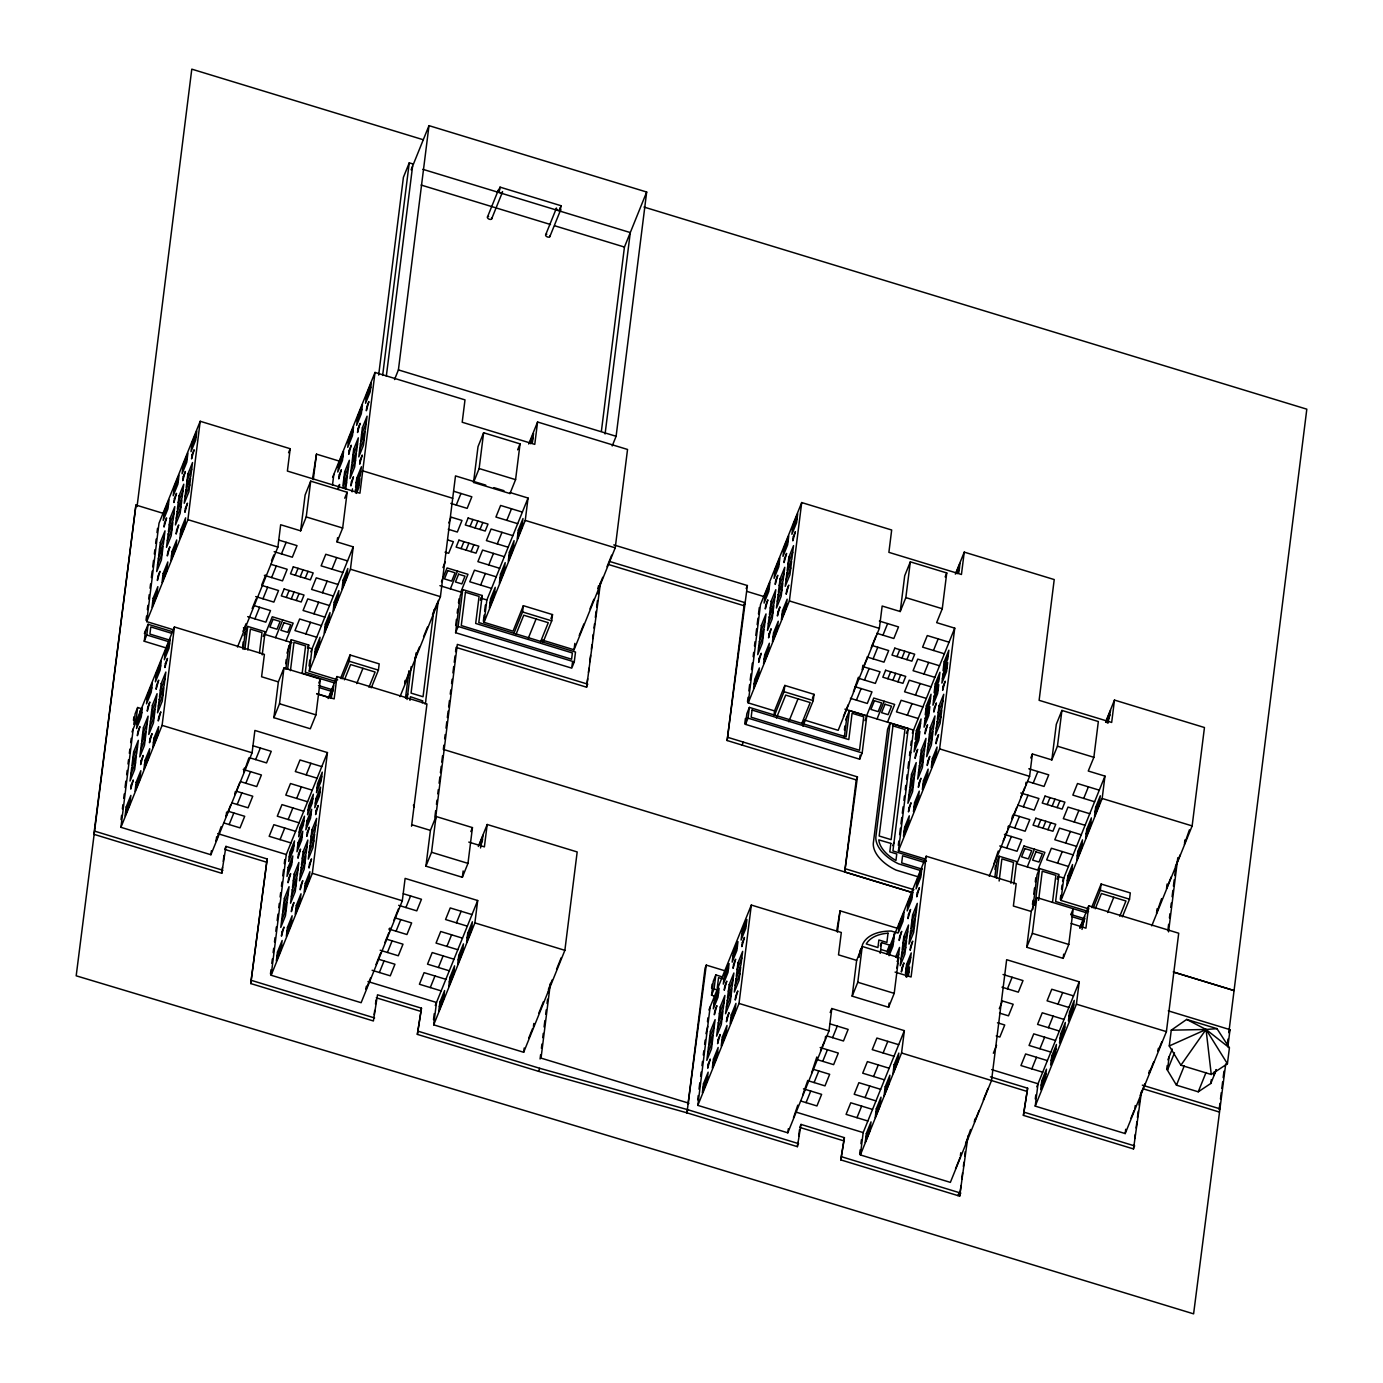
<?xml version="1.0" encoding="UTF-8"?>
<svg xmlns="http://www.w3.org/2000/svg" width="1383" height="1383" viewBox="0 0 1383 1383"><rect width="100%" height="100%" fill="white"/><g stroke="black" fill="none" stroke-linecap="round" stroke-linejoin="round"><path stroke-width="1.5" d="M500.041 187.206L498.606 191.407L499.989 187.12L561.239 205.79L559.908 210.181L560.288 207.917M968.031 1135.962L959.664 1196.139L840.778 1159.888L844.408 1137.656L801.016 1124.414L797.386 1146.663L686.608 1112.727L538.54 1071.324L417.355 1034.38L421.469 1008.19L377.507 994.792L373.393 1020.965L250.738 983.555L267.161 858.964L225.948 846.396L221.747 873.295L93.888 834.312L135.932 505.037L164.715 513.819M137.055 506.541L191.788 69.15L423.06 139.683M121.047 819.618L121.583 815.348M122.378 808.934L122.914 804.647M123.709 798.233L124.245 793.963M125.058 787.549L125.853 781.118M126.666 774.705L127.201 770.435M127.997 764.021L128.533 759.734M129.345 753.32L129.881 749.05M130.676 742.619L131.212 738.349M133.46 720.353L133.909 716.774M146.028 620.345L146.563 616.057M147.359 609.644L147.895 605.374M148.707 598.943L149.226 594.673M150.038 588.259L150.574 583.972M151.369 577.558L152.182 571.144M152.718 566.874L153.513 560.443M154.326 554.03L154.861 549.76M155.657 543.346L156.193 539.059M156.988 532.645L157.524 528.375M478.311 846.482L487.196 824.493L577.178 851.945L564.869 950.328L523.673 1052.273L433.692 1024.838L474.888 922.893L477.688 900.523L405.115 878.395L402.315 900.765L361.136 1002.71L271.154 975.257L312.333 873.313L327.443 752.577L254.887 730.449L252.086 752.801L210.907 854.746L120.926 827.311L133.235 728.927M166.963 648.178L144.247 641.245L145.595 630.51M173.29 629.714L146.702 621.607L159.01 523.223L200.207 421.279L290.188 448.714L287.387 471.067L359.943 493.195L375.018 372.442L464.999 399.877L462.199 422.247L534.772 444.375L537.572 422.005L627.536 449.458L615.228 547.841L574.049 649.785L542.222 640.07M137.66 707.508L136.312 718.226L133.788 724.485L135.136 713.749L137.66 707.508L141.757 708.753M144.247 641.245L146.771 634.987L148.119 624.269L172.668 631.754M139.666 715.547L140.34 710.171M120.926 827.311L162.105 725.366L174.414 626.983L264.395 654.418L261.594 676.771L278.363 681.888L273.886 717.673L310.311 728.772L315.929 714.873L320.407 679.088L283.982 667.989L278.363 681.888M146.702 621.607L187.898 519.662L200.207 421.279M210.907 854.746L211.409 850.683M216.63 836.801L216.059 841.262L221.124 826.706M242.665 646.138L243.183 641.954M243.097 649.388L245.189 632.653M244.826 649.405L247.713 626.413L265.121 631.72L262.217 654.885M226.605 812.098L226.051 816.558L230.719 804.975M247.764 649.993L250.392 629.075L261.992 632.619L259.468 652.828M221.747 873.295L222.49 867.331M223.233 861.35L223.994 855.385M235.3 791.595L234.92 794.585L239.605 783.003M244.03 771.005L244.411 768.014M248.905 757.919L243.857 772.492M237.496 647.037L277.879 547.098L280.663 524.745L300.63 530.83L306.231 516.931L310.708 481.146L347.15 492.262L342.673 528.029L337.054 541.929L353.235 546.873L350.435 569.226L309.256 671.17L337.694 679.848M300.63 530.83L305.107 495.045L310.708 481.146M273.886 717.673L279.504 703.757L283.982 667.989M285.711 663.719L286.229 659.501M287.024 653.174L291.294 639.689L308.72 645.014L305.315 672.19L335.741 681.473M285.866 669.13L288.77 645.947M287.612 669.199L291.294 639.689M312.61 478.38L316.482 454.143L339.146 461.058M313.284 479.607L316.482 454.143M250.738 983.555L267.161 858.964M290.43 670.651L293.974 642.369L305.591 645.913L302.186 673.106L334.634 682.995M270.463 973.995L270.999 969.725M271.811 963.294L272.347 959.024M273.142 952.61L273.678 948.323M274.491 941.909L275.027 937.639M275.822 931.226L276.358 926.938M277.153 920.525L277.966 914.111M278.761 907.697L279.297 903.41M280.109 896.997L280.645 892.726M281.441 886.296L281.976 882.026M282.754 875.819L283.515 869.717M284.276 863.632L284.794 859.552M309.049 666.053L309.809 659.95M271.154 975.257L286.264 854.521L327.443 752.577M309.256 671.17L312.039 648.817L308.046 647.59M332.49 485.087L333.839 474.386M339.129 487.836L339.561 484.482L337.988 488.337M337.054 541.929L337.573 537.728M345.715 489.409L347.392 475.994L342.725 487.577M352.112 491.829L352.475 488.856M411.546 826.204L426.949 703.982L336.968 676.546L334.167 698.899L316.724 693.592M378.665 375.035L403.404 177.318L409.247 162.848L413.379 164.093M382.642 375.433L409.247 162.848M342.102 678.88L349.242 661.247L350.02 654.972L379.201 663.875L378.406 670.133L371.284 687.783M386.324 376.176L412.601 166.185M394.518 379.564L398.408 369.901L428.989 125.646L646.674 192.03L616.109 436.285L612.202 445.948M366.357 986.269L365.994 989.26L370.661 977.677M405.081 680.471L404.7 683.461L409.385 671.879M405.478 698.208L408.919 670.772M407.069 699.487L411.183 666.641M409.973 700.351L410.423 696.738L422.783 700.922A28.766 16.579 22 0 1 422.195 702.841M416.11 652.862L411.062 693.108L423.042 696.755L433.899 609.903M374.171 1014.638L374.707 1010.437M375.502 1004.11L376.02 999.909M389.539 930.984L389.902 928.01M438.29 600.412L425.878 699.591A31.826 18.342 22 0 1 425.03 703.999M400.033 696.617L440.416 596.661L455.491 475.908L485.796 485.156M473.539 482.442L478.017 446.657L483.618 432.758L520.06 443.874L515.582 479.642L509.964 493.541L473.539 482.442L479.14 468.543L483.618 432.758M455.664 625.479L456.442 619.342M457.203 613.188L457.721 609.09M458.482 602.936L459 598.839M425.929 866.173L430.407 830.388L436.025 816.489L472.45 827.604L467.973 863.372L462.354 877.289L425.929 866.173L431.548 852.274L436.025 816.489M455.595 632.722L460.228 595.831L462.752 589.573L482.2 595.503L478.812 622.557L575.501 652.05L574.273 661.887L571.749 668.145L455.595 632.722L458.136 626.464L462.752 589.573M434.867 817.076L435.662 810.732M436.458 804.387L436.976 800.169M437.771 793.825L438.307 789.589M439.103 783.245L439.898 776.9M440.416 772.682L441.212 766.338M441.747 762.102L442.543 755.758M443.874 745.16L443.338 749.413L912.728 892.709M444.669 738.799L445.188 734.546M446 728.167L446.795 721.788M447.331 717.535L448.127 711.156M448.645 706.903L449.458 700.541M450.253 694.162L450.789 689.91M451.584 683.53L452.103 679.278M452.915 672.899L453.71 666.52M454.246 662.284L455.042 655.905M455.56 651.652L456.096 647.4L586.599 687.195L600.499 582.813M435.386 819.687L457.324 644.392L587.827 684.187M417.355 1034.38L421.469 1008.19M433.501 1019.703L434.262 1013.618M483.359 621.278L484.119 615.193M484.62 611.13L485.398 605.028M433.692 1024.838L436.492 1002.468L367.964 981.567M543.018 642.421L551.731 620.846L552.509 614.588L523.344 605.685L513.041 631.184L484.067 622.333L486.868 599.98L528.047 498.036L510.085 492.555L509.964 493.541M462.354 877.289L463.149 870.962M532.455 442.422L533.561 433.467L529.672 443.13M487.196 824.493L484.396 846.863L468.785 842.091M484.067 622.333L525.246 520.406L528.047 498.036M513.854 633.518L522.567 611.96L523.344 605.685M523.673 1052.273L524.209 1047.986M571.992 666.174L572.493 662.232M574.049 649.785L574.844 643.372M601.38 431.323L624.442 247.056L646.674 192.03M605.08 433.985L630.285 232.569L422.87 169.314M533.44 1026.463L533.821 1023.472M598.459 585.856L598.078 588.847L602.763 577.264M540.079 1058.998L540.615 1054.728M541.41 1048.314L541.946 1044.044M542.741 1037.648L543.277 1033.378M544.089 1026.964L544.885 1020.568M545.68 1014.154L546.216 1009.884M547.028 1003.488L547.564 999.217M548.36 992.804L548.895 988.534M586.599 687.195L587.654 678.742M588.449 672.415L588.985 668.196M589.78 661.852L590.576 655.507M591.354 649.18L591.889 644.962M592.685 638.618L593.203 634.399M593.999 628.055L594.534 623.837M595.33 617.492L596.125 611.165M596.643 606.947L597.439 600.602M598.234 594.275L598.753 590.04M550.382 983.399L541.03 1058.116L688.993 1103.236M912.503 892.588L844.702 871.964L856.233 779.908L727.13 740.527L744.4 602.711M727.13 740.527L747.39 585.545L613.793 544.902M688.043 1104.135L705.071 968.135L706.281 965.109L724.64 970.71M706.281 965.109L686.936 1112.987M697.689 1099.848L698.225 1095.578M699.02 1089.182L699.815 1082.785M700.628 1076.372L701.146 1072.119M701.959 1065.705L702.495 1061.435M703.29 1055.039L703.826 1050.769M704.621 1044.372L705.157 1040.102M705.97 1033.706L707.716 1026.411M707.474 1021.657L707.958 1017.767M711.571 988.205L712.072 984.195M744.745 723.828L745.42 718.451M747.511 701.63L748.047 697.343M748.86 690.93L749.655 684.516M750.191 680.229L751.004 673.815M751.539 669.545L752.335 663.131M753.147 656.7L753.666 652.43M754.478 646.017L755.014 641.729M755.809 635.316L756.622 628.902M757.158 624.632L757.953 618.201M758.489 613.931L759.302 607.517M1079.846 927.786L1088.732 905.796L1178.714 933.231L1166.405 1031.632L1125.209 1133.576L1035.227 1106.123L1076.423 1004.179L1079.224 981.826L1006.651 959.698L991.542 1080.451L950.363 1182.379L860.382 1154.943L901.56 1052.999L904.361 1030.646L831.805 1008.518L829.005 1030.871L787.809 1132.815L697.827 1105.38L710.136 1006.997M715.599 996.469L711.536 995.224L713.3 981.187L715.824 974.929L721.926 976.778M743.276 742.273L742.083 745.091M745.506 724.381L746.855 713.663L749.379 707.404L846.119 736.897L849.404 710.603L866.813 715.91L862.179 752.94L859.656 759.198L745.506 724.381L748.03 718.14L749.379 707.404M774.013 715.097L774.532 710.914L748.203 702.892L760.512 604.509L801.708 502.565L891.672 530L888.889 552.353L961.444 574.481L964.245 552.128L1054.226 579.563L1039.117 700.317L1111.673 722.445L1114.473 700.075L1204.455 727.527L1192.146 825.91L1151.762 925.849M711.536 995.224L714.06 988.966L715.824 974.929M717.258 988.05L718.555 977.66L722.635 978.905M697.827 1105.38L739.023 1003.436L751.332 905.052L841.313 932.488L838.513 954.858L856.647 960.39L852.17 996.158L888.612 1007.273L894.213 993.374L898.691 957.589L862.266 946.473L856.647 960.39M748.203 702.892L789.382 600.948L801.708 502.565M774.549 715.218L784.057 691.69L784.835 685.432L813.999 694.335L813.221 700.593L802.918 726.075L803.454 721.909M787.809 1132.815L788.327 1128.753M844.391 729.982L844.909 725.937M797.784 1105.173L793.496 1117.792M844.339 737.087L846.88 716.861M797.386 1146.663L797.922 1142.393M798.717 1135.979L799.53 1129.565M807.758 1080.469L802.71 1095.025M858.463 677.221L853.415 691.794M862.854 665.327L862.301 669.804L866.968 658.222M816.834 1056.992L811.579 1073.035M836.715 930.88L840.069 910.827L897.878 928.46M837.406 932.125L840.069 910.827M844.702 871.964L857.443 776.883L728.34 737.519M859.656 759.198L860.174 755.083M825.184 1039.376L825.565 1036.386M803.713 719.817L838.184 730.328L879.363 628.383L882.164 606.031L900.229 611.528L905.848 597.612L910.325 561.844L946.75 572.96L942.272 608.727L936.654 622.644L954.737 628.159L939.627 748.894L898.431 850.839L925.02 858.947M900.229 611.528L904.707 575.743L910.325 561.844M859.137 957.295L859.932 950.951A49.753 28.68 22 0 1 862.301 946.975M852.17 996.158L857.788 982.258L862.456 944.71A49.753 28.68 22 0 1 891.309 931.053L897.411 932.92M926.472 861.194L892.934 850.96L908.251 728.547L890.099 723.015L875.854 836.957A35.111 20.244 22 0 0 898.552 863.822L921.251 870.737M840.778 1159.888L844.408 1137.656M880.21 953.319L881.559 942.653L889.563 945.108L887.022 951.366L881.023 949.533M859.673 1153.889L860.174 1149.826M860.935 1143.724L861.453 1139.661M898.293 845.307L898.829 841.02M899.624 834.606L900.419 828.192M900.955 823.905L901.768 817.491M902.304 813.221L903.099 806.808M903.912 800.377L904.447 796.107M905.243 789.693L905.779 785.406M906.591 778.992L907.127 774.722M907.922 768.308L908.717 761.877M910.031 751.401L909.53 755.464L910.74 752.456M910.792 745.299L911.311 741.236M860.382 1154.943L863.182 1132.591L904.361 1030.646M888.042 933.145L886.883 942.428L878.879 939.991L877.928 947.562L866.259 943.932A46.694 26.917 22 0 1 885.95 933.387L888.024 933.214M898.431 850.839L913.541 730.103L844.927 709.168M893.28 940.025L894.058 933.802M888.612 1007.273L889.131 1003.055M896.962 968.186L897.602 963.156M898.276 957.503L899.538 947.441L895.631 957.105M908.424 975.931L909.547 966.994L905.64 976.64M958.868 572.389L959.992 563.434L956.085 573.098M1070.857 914.647L1073.26 908.683L1068.782 944.451L1063.164 958.367L1026.739 947.251L1031.217 911.466L1013.376 906.038L1016.177 883.668L926.195 856.233L911.086 976.986L895.078 972.093M994.965 869.509L995.483 865.499M994.93 876.563L996.694 862.473L999.217 856.233L1016.643 861.54L1013.808 884.083M998.249 851.029L993.979 863.666M960.407 1155.687L960.787 1152.713M996.452 878.361L999.217 856.233M959.664 1196.139L960.978 1185.559M961.773 1179.198L962.568 1172.853M963.363 1166.509L963.899 1162.273M964.694 1155.911L965.213 1151.676M966.008 1145.331L966.544 1141.096M999.131 881.023L1001.897 858.895L1013.514 862.439L1010.904 883.253M1007.861 829.316L1008.242 826.325M970.589 1129.496L965.524 1144.052M1012.442 815.935L1012.062 818.909L1016.747 807.326M974.79 1119.089L974.41 1122.08L979.095 1110.497M1025.667 785.233L1026.048 782.259M989.225 876.286L1029.592 776.347L1032.392 753.977L1051.841 759.907L1057.442 746.198L1061.919 710.43L1098.344 721.528L1093.867 757.314L1088.265 771.023L1104.965 776.105L1102.165 798.475L1060.968 900.419L1088.836 908.908M1032.479 904.43L1032.98 900.333M1033.758 894.179L1034.519 888.042M1035.297 881.887L1035.798 877.79M1032.669 909.616L1037.025 874.782L1039.549 868.524L1058.998 874.454L1055.609 901.509L1088.525 911.535M1051.841 759.907L1056.301 724.329L1061.919 710.43M1034.933 905.416L1039.549 868.524M1026.739 947.251L1032.358 933.352L1036.835 897.567L1086.381 912.745M1038.581 900.35L1042.229 871.204L1055.869 875.353L1052.48 902.408M1141.528 1091.446L1133.507 1148.945L1023.403 1115.372L1027.638 1088.214L990.435 1076.856M1023.403 1115.372L1027.638 1088.214M1035.297 1098.984L1035.798 1094.904M1060.277 899.365L1060.778 895.285M1061.539 889.2L1062.058 885.12M1035.227 1106.123L1038.028 1083.771L991.663 1069.629M1060.968 900.419L1063.769 878.049L1057.77 876.217M1063.164 958.367L1063.683 954.149M1088.732 905.796L1085.932 928.166L1071.116 923.481M1093.21 907.94L1100.332 890.289L1101.11 884.031L1130.291 892.917L1129.513 899.192L1122.374 916.825M1125.209 1133.576L1125.693 1129.271M1157.122 908.717L1156.568 913.195L1161.616 898.622M1134.89 1108.509L1135.253 1105.536M1133.507 1148.945L1134.025 1144.744M1134.803 1138.468L1135.339 1134.267M1136.117 1127.992L1136.912 1121.699M1137.431 1117.516L1138.226 1111.223M1139.004 1104.931L1139.523 1100.747M1167.114 884.014L1166.543 888.491L1171.228 876.908M1149.446 1070.425L1149.066 1073.415L1153.75 1061.833M1167.84 930.655L1168.635 924.293M1169.43 917.932L1169.966 913.696M1170.761 907.334L1171.297 903.099M1172.092 896.737L1172.888 890.375M1173.424 886.14L1174.219 879.778M1174.737 875.525L1175.533 869.164M1168.531 931.883L1177.815 857.685M1158.366 1048.331L1157.986 1051.322L1161.893 1041.658M1184.54 842.921L1184.92 839.948M1189.415 829.852L1184.349 844.408M1169.275 1045.963L1171.263 1030.179L1186.666 1019.427L1216.971 1028.658L1229.418 1047.847L1227.412 1063.752L1211.266 1074.487L1180.892 1065.221L1169.275 1045.963L1206.045 1029.471L1216.971 1028.658M1166.716 1069.387L1167.2 1065.55M1216.297 1069.923L1210.834 1083.442L1198.248 1091.809L1176.466 1085.171L1167.442 1070.217L1169.136 1056.802M1210.834 1083.442L1211.318 1079.604M1214.257 1071.721L1213.79 1075.438L1216.158 1069.578M1225.718 1063.925L1193.598 1313.85L681.352 1157.64L76.186 975.81L135.932 505.037M1219.149 1109.754L1219.944 1103.323M1220.48 1099.053L1221.293 1092.622M1221.829 1088.335L1222.624 1081.921M1223.16 1077.634L1223.972 1071.22M1227.447 1043.387L1227.983 1039.1M1227.862 1046.793L1230.006 1029.661L1168.289 1010.852M746.18 588.553L747.39 585.545M163.782 515.963L168.467 504.38M173.774 491.259L178.442 479.676M182.642 469.269L187.327 457.687M191.58 447.176L196.248 435.593M159.494 549.137L164.162 537.555M169.279 524.935L173.964 513.335M178.251 502.496L182.919 490.913M187.016 480.835L191.701 469.252M157.541 564.852L162.226 553.269M167.326 540.649L172.011 529.067M176.298 518.21L180.983 506.627M185.08 496.549L189.748 484.966M152.614 602.711L157.282 591.129M162.589 578.008L167.274 566.425M171.475 556.018L176.16 544.435M180.395 533.924L185.08 522.342M144.368 633.535L148.119 624.269M132.007 731.935L174.414 626.983M137.107 724.052L141.792 712.47M147.082 699.349L151.767 687.766M155.968 677.359L160.653 665.776M164.905 655.283L169.573 643.7M151.56 712.02L156.227 700.438M160.324 690.342L165.009 678.759M132.785 758.645L137.47 747.062M142.587 734.442L147.255 722.86M149.606 727.735L154.291 716.152M130.849 774.359L135.534 762.776M140.634 750.156L145.319 738.574M158.388 706.073L163.056 694.491M125.628 811.441L130.313 799.858M135.603 786.737L140.288 775.154M144.489 764.764L149.174 753.182M153.409 742.671L158.094 731.088M288.563 452.708L290.188 448.714M411.131 169.798L428.989 125.646M242.959 631.374L246.07 623.664M252.155 608.606L256.062 598.96M261.819 584.698L265.726 575.034M271.535 560.668L273.869 554.877M243.961 635.679L247.713 626.413M254.921 618.858L259.606 607.275M262.977 598.787L267.662 587.205M271.621 577.558L276.306 565.958M281.458 553.891L286.143 542.309M263.237 636.405L265.121 631.72M332.612 477.394L375.018 372.442M338.334 467.575L343.001 455.975M348.309 442.871L352.993 431.289M357.194 420.881L361.862 409.299M366.115 398.788L370.8 387.205M286.298 597.439L289.099 590.489M295.253 575.259L298.054 568.309M275.545 637.684L282.72 619.964M291.26 598.96L294.078 592.01M300.215 576.78L303.033 569.831M343.814 478.57L348.499 466.97M352.786 456.131L357.471 444.548M361.568 434.469L366.236 422.887M296.239 600.464L299.039 593.514M305.194 578.301L307.994 571.352M350.85 471.845L355.535 460.262M359.615 450.184L364.299 438.601M344.211 488.493L346.563 482.702M286.004 640.865L293.161 623.145L272.261 616.766L265.104 634.503L292.003 642.697M344.73 498.208L347.15 492.262M356.157 482.823L360.842 471.24M355.241 490.274L359.926 478.674L358.802 487.629L356.468 493.42M355.466 492.815L359.355 483.151M305.85 633.915L310.518 622.315M313.958 613.81L318.643 602.227M322.481 592.737L327.149 581.154M331.989 569.174L336.674 557.591M229.146 824.562L233.831 812.979M237.202 804.491L241.869 792.908M245.828 783.262L250.513 771.662M255.665 759.595L260.35 748.013M225.948 846.396L224.738 849.421L265.951 861.989M307.441 648.143L308.72 645.014M310.829 651.825L353.235 546.873M487.507 216.924L498.278 190.284M314.788 653.346L319.473 641.764M324.78 628.643L329.448 617.06M333.649 606.653L338.334 595.07M342.586 584.56L347.254 572.977M491.639 218.912L502.392 192.254A2.299 1.314 22 0 0 502.478 191.563M318.799 683.064L320.407 679.088M328.082 698.536L336.968 676.546M329.102 697.188L333.787 685.605L331.107 698.415M330.105 697.793L333.217 690.082M340.512 678.5L350.02 654.972M344.436 679.831L350.608 664.549L375.121 672.034L368.95 687.299M280.058 839.619L284.742 828.019M288.183 819.514L292.85 807.931M296.688 798.44L301.373 786.858M306.213 774.878L310.881 763.295M356.762 683.582L362.934 668.317M289.254 856.959L293.922 845.376M299.229 832.255L303.914 820.672M308.115 810.282L312.8 798.683M317.035 788.189L321.72 776.606M287.543 871.999L292.228 860.399M297.535 847.295L302.22 835.695M306.421 825.305L311.089 813.723M315.341 803.212L320.026 791.629M545.715 234.678L556.485 208.038A2.299 1.314 22 0 0 556.398 208.729L556.571 209.11A2.299 1.314 22 0 0 559.959 210.441A2.299 1.314 22 0 0 559.769 208.193M549.829 236.649L560.599 210.009M283.55 905.001L288.217 893.418M293.334 880.781L298.019 869.198M302.307 858.359L306.974 846.776M311.071 836.698L315.756 825.115M281.596 920.715L286.281 909.132M291.381 896.512L296.066 884.913M300.353 874.073L305.038 862.491M309.135 852.412L313.803 840.829M448.766 522.93L451.117 517.138L461.991 520.457L457.324 532.04L448.248 529.274M456.269 505.054L460.954 493.472M276.911 956.552L281.596 944.952M286.886 931.848L291.571 920.265M295.772 909.858L300.457 898.276M304.692 887.765L309.377 876.182M442.975 567.549L445.309 561.757M441.505 581.724L447.072 567.946L467.973 574.308L460.816 592.045L439.915 585.666M414.675 658.757L419.36 647.175M423.561 636.768L427.468 627.121M432.499 614.674L437.166 603.092M461.109 548.602L463.91 541.652M470.064 526.439L472.882 519.489M406.481 697.188L407.743 694.059M450.374 588.847L457.531 571.127M466.071 550.123L468.889 543.173M475.043 527.943L477.844 520.993M471.05 551.644L473.85 544.695M480.005 529.464L482.823 522.515M517.64 449.821L520.06 443.874M528.686 443.995L537.572 422.005M530.674 443.736L533.008 437.944M480.662 585.078L485.347 573.496M488.769 564.973L493.454 553.39M497.292 543.917L501.977 532.334M506.818 520.354L511.485 508.771M480.299 600.205L482.2 595.503M489.962 603.386L494.647 591.803M499.954 578.682L504.639 567.099M508.84 556.692L513.508 545.109M517.761 534.599L522.446 523.016M375.969 964.556L380.653 952.973M384.854 942.566L388.761 932.92M393.775 920.473L398.46 908.89M379.374 972.508L384.059 960.926M387.43 952.455L392.098 940.872M396.074 931.208L400.742 919.626M516.032 634.296L523.742 615.21L548.273 622.696L540.563 641.781M405.911 907.542L410.578 895.959M528.358 638.064L536.085 618.979M550.935 618.512L552.509 614.588M470.842 831.581L472.45 827.604M479.296 844.823L483.203 835.159L480.523 847.969M480.299 845.428L482.65 839.637M430.286 987.566L434.971 975.983M438.411 967.478L443.096 955.878M446.916 946.404L451.601 934.822M456.442 922.841L461.127 911.259M579.218 635.523L583.903 623.94M589.988 608.9L593.877 599.237M607.016 566.753L611.684 555.171M435.282 1005.476L477.688 900.523M439.362 1006.599L444.047 995.017M449.337 981.895L454.022 970.313M458.222 959.923L462.907 948.323M467.143 937.83L471.828 926.247M528.755 1038.045L532.662 1028.382M538.748 1013.341L543.415 1001.759M548.411 989.415L552.301 979.769M556.554 969.258L561.239 957.676M538.54 1071.324L539.75 1068.316L687.835 1109.719L798.596 1143.655M764.661 598.597L769.346 587.014M774.636 573.893L779.321 562.311M783.521 551.921L788.206 540.321M792.442 529.827L797.127 518.245M760.494 632.221L765.162 620.639M770.279 608.019L774.964 596.436M779.251 585.579L783.919 573.997M788.016 563.918L792.701 552.336M758.541 647.936L763.226 636.353M768.326 623.733L773.011 612.15M777.298 601.294L781.983 589.711M786.08 579.633L790.748 568.05M754.15 683.997L758.818 672.415M764.125 659.293L768.81 647.711M773.011 637.321L777.695 625.738M781.931 615.228L786.616 603.645M774.532 710.914L784.835 685.432M776.416 718.002L785.682 695.096L810.196 702.564L801.725 723.568M788.759 721.753L798.008 698.847M812.426 698.259L813.999 694.335M708.926 1010.005L751.332 905.052M713.87 1004.335L718.555 992.752M723.845 979.631L728.53 968.048M732.731 957.658L737.416 946.058M741.668 935.565L746.336 923.982M709.6 1037.941L714.285 1026.359M719.385 1013.722L724.07 1002.139M728.357 991.3L733.042 979.717M737.122 969.639L741.807 958.056M843.423 716.498L848.107 704.898M871.221 647.711L875.906 636.128M707.647 1053.656L712.331 1042.073M717.449 1029.453L722.116 1017.871M726.421 1007.014L731.088 995.432M735.186 985.353L739.87 973.77M686.608 1112.727L687.835 1109.719M845.653 719.869L849.404 710.603M856.423 700.144L861.108 688.544M864.479 680.073L869.146 668.49M873.122 658.844L877.79 647.244M882.959 635.177L887.627 623.595M702.91 1088.214L707.595 1076.631M712.885 1063.51L717.57 1051.927M721.77 1041.537L726.455 1029.955M730.708 1019.444L735.376 1007.861M866.605 715.789L873.762 698.052L894.663 704.431L887.488 722.151M864.928 720.612L866.813 715.91M887.834 678.742L890.652 671.792M896.962 656.614L899.763 649.664M877.047 718.97L884.204 701.25M892.865 680.28L895.665 673.331M901.923 658.135L904.741 651.186M856.233 779.908L857.443 776.883M897.895 681.802L900.696 674.852M906.902 659.639L909.703 652.69M945.142 576.918L946.75 572.96M890.099 723.015L887.575 729.273L873.313 843.215A35.111 20.244 22 0 0 896.028 870.08L918.727 876.995M955.359 574.118L964.245 552.128M957.088 573.703L959.422 567.912M907.334 715.201L912.019 703.601M915.46 695.096L920.144 683.513M923.965 674.022L928.65 662.44M933.49 650.459L938.175 638.877M906.349 733.232L908.251 728.547M912.331 733.111L954.737 628.159M915.823 735.03L920.508 723.447M925.815 710.326L930.482 698.743M934.701 688.336L939.368 676.754M943.621 666.26L948.306 654.66M914.647 747.408L919.332 735.825M924.622 722.704L929.307 711.121M933.508 700.714L938.193 689.132M942.428 678.621L947.113 667.038M929.445 734.252L934.113 722.652M938.21 712.573L942.895 700.991M910.688 780.876L915.356 769.294M920.473 756.674L925.158 745.091M908.735 796.591L913.42 785.008M918.519 772.388L923.204 760.806M927.492 749.966L932.177 738.384M936.274 728.305L940.941 716.722M892.726 845.618L893.988 842.489M830.18 1012.512L831.805 1008.518M904.033 831.857L908.717 820.275M914.025 807.153L918.71 795.571M922.91 785.181L927.578 773.598M931.831 763.088L936.516 751.505M820.517 1050.959L824.406 1041.295M806.064 1102.631L810.732 1091.049M814.103 1082.561L818.788 1070.978M822.747 1061.331L827.432 1049.749M832.583 1037.665L837.268 1026.082M801.016 1124.414L799.789 1127.422L843.181 1140.664M880.279 945.782L881.559 942.653M886.624 954.184L926.195 856.233M893.539 941.546L888.871 953.146L894.11 937.086L892.986 946.024L889.079 955.688M898.846 928.442L903.531 916.843M907.732 906.453L912.4 894.87M916.652 884.359L921.337 872.777M897.135 958.021L898.691 954.149M902.995 943.31L907.663 931.727M911.76 921.648L916.445 910.066M897.1 961.565L898.691 957.589M901.042 959.024L905.727 947.441M909.824 937.363L914.491 925.78M906.003 968.999L910.671 957.416M906.643 977.262L908.977 971.471M856.976 1117.689L861.644 1106.106M865.084 1097.583L869.769 1086.001M873.607 1076.51L878.274 1064.927M883.115 1052.964L887.8 1041.364M865.775 1137.932L870.46 1126.35M875.767 1113.229L880.435 1101.646M884.653 1091.239L889.321 1079.656M893.574 1069.145L898.259 1057.563M1030.784 757.97L1032.392 753.977M1003.176 840.899L1007.083 831.235M1020.982 796.815L1024.889 787.169M1006.651 848.09L1011.336 836.508M1014.707 828.037L1019.392 816.454M1023.351 806.79L1028.018 795.208M1033.187 783.124L1037.872 771.541M1038.028 826.688L1040.829 819.739M1047.19 804.56L1050.008 797.611M1027.275 866.916L1034.432 849.197M1042.989 828.192L1045.807 821.243M1052.169 806.082L1054.97 799.132M1047.968 829.714L1050.769 822.764M1057.131 807.603L1059.948 800.653M1105.587 722.064L1114.473 700.075M1105.899 722.047L1110.584 710.447L1107.904 723.257M1106.901 722.652L1110.03 714.925M1031.217 911.466L1036.835 897.567M1057.563 863.148L1062.248 851.565M1065.688 843.06L1070.373 831.46M1074.211 821.986L1078.878 810.403M1083.719 798.423L1088.404 786.841M999.287 1008.691L1002.398 1000.964L1013.169 1004.248L1008.484 1015.831L999.511 1013.099M1007.446 988.845L1012.114 977.262M1057.096 879.139L1058.358 876.027M1062.559 881.057L1104.965 776.105M993.357 1053.258L996.573 1045.306M1067.296 880.608L1071.963 869.025M1077.271 855.904L1081.955 844.322M1086.156 833.914L1090.841 822.332M1095.077 811.838L1099.762 800.256M955.549 1168.756L960.234 1157.173M983.33 1099.986L988.015 1088.404M957.9 1195.603L959.11 1192.595M1080.002 928.183L1084.687 916.601L1082.007 929.411M1081.783 926.869L1084.116 921.078M1091.619 907.559L1101.11 884.031M1095.25 908.787L1101.421 893.522L1125.952 900.99L1119.781 916.272M1031.822 1068.869L1036.507 1057.286M1039.947 1048.763L1044.632 1037.181M1048.452 1027.707L1053.137 1016.107M1057.978 1004.144L1062.663 992.562M1036.818 1086.779L1079.224 981.826M1107.593 912.555L1113.764 897.273M1041.209 1085.223L1045.894 1073.64M1051.201 1060.519L1055.869 1048.936M1060.087 1038.547L1064.754 1026.964M1069.007 1016.453L1073.692 1004.871M1175.429 866.501L1180.114 854.919M1130.983 1118.173L1134.112 1110.445M1140.18 1095.388L1144.865 1083.805M1167.909 1059.81L1172.248 1049.075M1167.442 1070.217L1174.478 1052.826M1176.466 1085.171L1184.263 1065.861M1198.248 1091.809L1206.045 1072.499M1230.006 1029.661L1228.795 1032.686L1306.814 409.178L643.994 207.052M560.668 206.828L561.239 205.79M1180.892 1065.221L1206.045 1029.471L1229.418 1047.847M502.392 192.254L502.133 192.514A2.299 1.314 22 0 1 498.502 191.563A2.299 1.314 22 0 1 499.937 189.799M1171.263 1030.179L1206.045 1029.471L1227.412 1063.752M609.575 561.446L745.247 602.729L744.019 605.737L608.364 564.471M421.123 185.045L550.503 224.513M554.618 225.757L624.442 247.056M398.408 369.901L616.109 436.285M905.848 597.612L942.272 608.727M479.14 468.543L515.582 479.642M493.887 487.629L504.017 490.706M453.693 491.259L471.845 496.791L467.16 508.374L450.823 503.395M522.376 512.09L500.611 505.452L495.927 517.035L517.691 523.673M879.381 621.071L898.518 626.914L893.833 638.497L876.77 633.293M949.049 642.196L927.284 635.558L922.599 647.14L944.382 653.779M362.744 470.842L452.725 498.278M525.246 520.406L615.228 547.841M789.382 600.948L879.363 628.383M746.647 591.302L764.972 596.903M512.851 535.653L491.086 529.015L486.401 540.597L508.183 547.236M939.541 665.759L917.759 659.121L913.091 670.703L934.856 677.342M871.757 645.412L888.681 650.563L883.996 662.163L867.072 656.994M504.346 556.709L482.581 550.071L477.896 561.654L499.661 568.292M931.018 686.832L909.253 680.194L904.568 691.777L926.351 698.415M447.919 540.027L453.365 541.687L448.68 553.286L445.049 552.18M863.148 666.658L880.037 671.81L875.353 683.392L858.463 678.24M306.231 516.931L342.673 528.029M1057.442 746.198L1093.867 757.314M496.22 576.815L474.455 570.176L469.771 581.759L491.535 588.397M922.91 706.92L901.128 700.282L896.461 711.882L918.226 718.52M855.092 686.729L871.981 691.88L867.314 703.463L850.424 698.311M480.852 598.148L486.868 599.98M522.567 611.96L551.731 620.846M784.057 691.69L813.221 700.593M278.882 540.096L297.017 545.628L292.332 557.211L274.197 551.679M347.565 560.91L325.783 554.272L321.115 565.854L342.88 572.493M1028.796 768.775L1048.746 774.86L1044.061 786.443L1027.742 781.464M1099.295 790.16L1077.513 783.521L1072.845 795.104L1094.61 801.742M187.898 519.662L277.879 547.098M350.435 569.226L440.416 596.661M939.627 748.894L1029.592 776.347M1102.165 798.475L1192.146 825.91M338.04 584.473L316.275 577.835L311.59 589.417L333.355 596.056M1089.769 813.723L1068.004 807.084L1063.32 818.667L1085.085 825.305M270.861 564.299L287.18 569.277L282.495 580.877L264.36 575.345M1020.775 792.995L1038.91 798.527L1034.225 810.11L1017.905 805.131M458.136 626.464L574.273 661.887M748.03 718.14L862.179 752.94M329.534 605.547L307.752 598.908L303.084 610.491L324.849 617.129M1081.264 834.779L1059.482 828.14L1054.814 839.74L1076.579 846.379M262.217 585.545L278.536 590.524L273.869 602.106L255.717 596.574M1013.186 814.552L1029.816 819.635L1025.131 831.218L1008.518 826.135M321.409 625.635L299.644 618.996L294.959 630.596L316.724 637.235M1073.139 854.884L1051.374 848.246L1046.689 859.828L1068.454 866.467M254.161 605.616L270.498 610.595L265.813 622.177L247.678 616.645M1004.421 834.398L1021.709 839.671L1017.041 851.254L999.736 845.981M243.425 627.882L247.367 629.092M349.242 661.247L378.406 670.133M1100.332 890.289L1129.513 899.192M925.054 862.612L902.58 855.766L901.681 862.923L921.994 869.112M171.267 633.172L150.799 626.931L149.9 634.088L170.247 640.294M1070.753 914.474L1085.05 918.848M318.47 685.501L332.871 689.892M1071.618 916.601L1083.84 920.317M146.771 634.987L169.487 641.919M319.352 687.628L331.643 691.379M316.828 693.886L329.119 697.637M845.929 868.956L913.938 889.701M1173.216 971.938L1234.068 990.556L1174.426 972.37M279.504 703.757L315.929 714.873M1032.358 933.352L1068.782 944.451M253.089 745.8L271.241 751.332L266.556 762.915L250.237 757.936M321.772 766.614L300.007 759.976L295.322 771.558L317.087 778.197M1003.055 974.496L1023.005 980.582L1018.32 992.164L1002.001 987.185M1073.536 995.881L1051.772 989.243L1047.087 1000.825L1068.869 1007.464M162.105 725.366L252.086 752.801M1076.423 1004.179L1166.405 1031.632M312.247 790.177L290.482 783.539L285.797 795.121L307.579 801.76M1064.028 1019.427L1042.246 1012.788L1037.578 1024.388L1059.343 1031.026M243.252 769.449L261.404 774.981L256.719 786.581L240.4 781.602M411.84 824.735L430.407 830.388M303.741 811.251L281.976 804.612L277.291 816.195L299.056 822.833M997.471 1022.78L1004.732 1024.993L999.84 1037.06L996.227 1035.953M1055.506 1040.5L1033.741 1033.862L1029.056 1045.444L1050.838 1052.083M236.424 791.249L252.761 796.228L248.076 807.81L231.756 802.832M431.548 852.274L467.973 863.372M857.788 982.258L894.213 993.374M1142.323 1085.154L1220.1 1108.872M1143.153 1088.801L1218.872 1111.897M295.616 831.339L273.851 824.7L269.166 836.3L290.949 842.939M1047.398 1060.605L1025.616 1053.967L1020.948 1065.55L1042.713 1072.188M228.385 811.32L244.705 816.298L240.037 827.881L223.7 822.902M217.736 833.621L286.264 854.521M403.335 893.746L421.469 899.278L416.784 910.861L398.65 905.329M472.001 914.578L450.236 907.94L445.551 919.522L467.333 926.161M830.007 1023.869L848.142 1029.401L843.474 1040.984L827.138 1036.005M898.691 1044.684L876.908 1038.045L872.241 1049.645L894.006 1056.284M714.06 988.966L718.123 990.211M312.333 873.313L402.315 900.765M474.888 922.893L564.869 950.328M739.023 1003.436L829.005 1030.871M901.56 1052.999L1026.428 1091.222M462.492 938.141L440.71 931.502L436.043 943.085L457.808 949.723M889.165 1068.246L867.4 1061.608L862.715 1073.191L884.48 1079.829M395.296 917.966L411.633 922.945L406.948 934.528L388.813 928.996M820.171 1047.536L838.305 1053.068L833.638 1064.651L817.301 1059.672M1024.613 1112.347L1134.717 1145.937M95.116 831.287L222.957 870.287M453.97 959.197L432.205 952.559L427.52 964.158L449.302 970.797M880.66 1089.32L858.878 1082.682L854.21 1094.264L875.975 1100.903M386.67 939.213L402.989 944.191L398.304 955.774L380.169 950.242M813.342 1069.318L829.679 1074.297L824.994 1085.88L808.657 1080.901M445.862 979.302L424.08 972.664L419.412 984.247L441.177 990.885M872.535 1109.425L850.77 1102.787L846.085 1114.37L867.85 1121.008M378.614 959.266L394.95 964.245L390.265 975.828L372.113 970.296M803.488 1088.836L821.623 1094.368L816.938 1105.951L800.619 1100.972M796.66 1112.295L863.182 1132.591M376.28 997.8L420.259 1011.215M841.988 1156.88L960.874 1193.131M251.948 980.547L374.603 1017.957M418.582 1031.355L539.75 1068.316M1186.666 1019.427L1206.045 1029.471L1211.266 1074.487M491.535 217.822A2.299 1.314 22 0 1 490.516 219.413A2.299 1.314 22 0 1 487.611 218.013A2.299 1.314 22 0 1 488.631 216.422M549.742 235.577A2.299 1.314 22 0 1 548.723 237.15A2.299 1.314 22 0 1 545.801 235.767A2.299 1.314 22 0 1 546.838 234.176M413.431 805.113A31.481 18.135 22 0 1 413.932 807.223M126.181 806.981L125.075 815.918L129.743 804.336L130.866 795.398L126.181 806.981M131.696 767.651L130.002 781.067L134.687 769.484L136.364 756.069L131.696 767.651M133.632 751.937L131.955 765.352L136.64 753.77L138.317 740.354L133.632 751.937M137.678 719.575L136.554 728.53L141.239 716.947L142.345 707.992L137.678 719.575M153.167 598.234L152.044 607.172L156.728 595.589L157.852 586.651L153.167 598.234M158.388 558.144L156.711 571.559L161.379 559.977L163.056 546.562L158.388 558.144M160.324 542.43L158.647 555.845L163.332 544.262L165.009 530.847L160.324 542.43M164.352 511.485L163.229 520.44L167.913 508.84L169.02 499.903L164.352 511.485M131.229 785.095L130.728 789.105L133.304 779.995L131.229 785.095M137.868 731.659L137.366 735.687L139.925 726.559L137.868 731.659M157.904 576.434L157.385 580.462L159.961 571.335L157.904 576.434M164.525 523.016L164.024 527.044L166.582 517.916L164.525 523.016M136.174 782.277L135.05 791.214L139.735 779.632L140.841 770.694L136.174 782.277M141.481 743.449L139.804 756.864L144.472 745.281L146.166 731.866L141.481 743.449M143.417 727.735L141.74 741.15L146.425 729.567L148.102 716.152L143.417 727.735M147.653 694.871L146.529 703.826L151.214 692.243L152.337 683.288L147.653 694.871M163.142 573.53L162.036 582.468L166.703 570.885L167.827 561.947L163.142 573.53M168.173 533.942L166.496 547.357L171.181 535.774L172.858 522.359L168.173 533.942M170.109 518.227L168.432 531.642L173.117 520.043L174.794 506.627L170.109 518.227M174.327 486.781L173.203 495.736L177.888 484.136L179.012 475.199L174.327 486.781M147.774 707.128L147.272 711.156L149.831 702.028L147.774 707.128M141.152 760.564L140.651 764.574L143.21 755.464L141.152 760.564M167.81 551.903L167.308 555.931L169.867 546.821L167.81 551.903M174.431 498.485L173.93 502.513L176.505 493.385L174.431 498.485M145.042 760.287L143.936 769.225L148.603 757.642L149.727 748.704L145.042 760.287M152.389 705.313L150.712 718.728L155.397 707.145L157.074 693.713L152.389 705.313M150.453 721.027L148.776 734.442L153.444 722.86L155.121 709.444L150.453 721.027M156.538 672.899L155.415 681.836L160.1 670.254L161.206 661.316L156.538 672.899M172.028 551.54L170.904 560.495L175.589 548.913L176.713 539.958L172.028 551.54M177.145 511.503L175.468 524.918L180.136 513.335L181.83 499.92L177.145 511.503M179.081 495.788L177.404 509.203L182.089 497.621L183.766 484.206L179.081 495.788M183.213 464.809L182.089 473.747L186.774 462.164L187.898 453.209L183.213 464.809M156.607 685.259L156.106 689.287L158.682 680.159L156.607 685.259M149.986 738.695L149.485 742.706L152.044 733.595L149.986 738.695M176.644 530.035L176.142 534.063L178.701 524.952L176.644 530.035M183.282 476.616L182.763 480.644L185.339 471.517L183.282 476.616M153.98 738.194L152.856 747.148L157.541 735.549L158.647 726.611L153.98 738.194M159.218 699.366L157.541 712.781L162.226 701.198L163.903 687.766L159.218 699.366M161.171 683.634L159.477 697.067L164.162 685.467L165.839 672.052L161.171 683.634M165.459 650.805L164.335 659.743L169.02 648.16L170.144 639.223L165.459 650.805M180.948 529.464L179.842 538.402L184.509 526.819L185.633 517.864L180.948 529.464M185.91 489.841L184.233 503.256L188.918 491.674L190.595 478.259L185.91 489.841M187.863 474.127L186.186 487.542L190.854 475.959L192.531 462.544L187.863 474.127M192.133 442.716L191.01 451.653L195.695 440.071L196.818 431.133L192.133 442.716M158.768 716.93L158.267 720.958L160.826 711.847L158.768 716.93M165.407 663.512L164.905 667.54L167.464 658.412L165.407 663.512M185.426 508.287L184.924 512.315L187.483 503.187L185.426 508.287M192.064 454.869L191.563 458.879L194.121 449.769L192.064 454.869M289.808 852.498L288.684 861.436L293.369 849.854L294.493 840.899L289.808 852.498M315.359 648.869L314.235 657.807L318.92 646.224L320.026 637.286L315.359 648.869M277.464 952.074L276.341 961.012L281.026 949.43L282.149 940.492L277.464 952.074M282.443 914.007L280.766 927.423L285.434 915.84L287.128 902.425L282.443 914.007M284.379 898.293L282.702 911.708L287.387 900.126L289.064 886.693L284.379 898.293M288.113 867.521L286.99 876.459L291.675 864.876L292.798 855.939L288.113 867.521M338.887 463.098L337.763 472.035L342.448 460.453L343.572 451.515L338.887 463.098M281.942 932.142L281.441 936.17L284.016 927.042L281.942 932.142M288.58 878.724L288.079 882.752L290.637 873.624L288.58 878.724M339.284 474.87L338.783 478.898L341.359 469.771L339.284 474.87M287.457 927.371L286.333 936.308L291.018 924.726L292.124 915.788L287.457 927.371M294.164 874.073L292.487 887.488L297.172 875.906L298.849 862.491L294.164 874.073M299.783 827.795L298.676 836.732L303.344 825.15L304.467 816.195L299.783 827.795M325.333 624.165L324.21 633.103L328.895 621.52L330.018 612.583L325.333 624.165M292.228 889.788L290.551 903.22L295.236 891.62L296.913 878.205L292.228 889.788M298.088 842.817L296.965 851.755L301.65 840.173L302.773 831.235L298.088 842.817M344.661 471.845L342.984 485.277L347.669 473.678L349.346 460.262L344.661 471.845M348.862 438.394L347.738 447.331L352.423 435.749L353.547 426.811L348.862 438.394M291.865 907.611L291.364 911.639L293.922 902.511L291.865 907.611M298.486 854.193L297.985 858.221L300.543 849.093L298.486 854.193M349.207 450.339L348.706 454.367L351.265 445.24L349.207 450.339M296.325 905.381L295.219 914.336L299.886 902.753L301.01 893.798L296.325 905.381M308.668 805.805L307.545 814.743L312.23 803.16L313.353 794.222L308.668 805.805M334.219 602.175L333.096 611.13L337.78 599.548L338.904 590.593L334.219 602.175M301.2 867.366L299.523 880.781L304.191 869.198L305.885 855.783L301.2 867.366M303.136 851.651L301.459 865.067L306.144 853.484L307.821 840.069L303.136 851.651M306.974 820.828L305.85 829.783L310.535 818.183L311.659 809.245L306.974 820.828M351.68 465.137L350.003 478.553L354.688 466.97L356.365 453.555L351.68 465.137M353.633 449.423L351.956 462.838L356.624 451.256L358.318 437.841L353.633 449.423M357.748 416.404L356.624 425.359L361.309 413.759L362.432 404.821L357.748 416.404M300.699 885.742L300.197 889.77L302.756 880.643L300.699 885.742M307.32 832.324L306.819 836.352L309.394 827.224L307.32 832.324M358.041 428.471L357.54 432.499L360.099 423.371L358.041 428.471M351.403 481.906L350.902 485.917L353.46 476.807L351.403 481.906M317.589 783.712L316.482 792.649L321.15 781.067L322.274 772.129L317.589 783.712M343.14 580.099L342.016 589.037L346.701 577.454L347.825 568.499L343.14 580.099M305.263 883.288L304.139 892.242L308.824 880.66L309.93 871.705L305.263 883.288M309.965 845.704L308.288 859.12L312.973 847.537L314.65 834.122L309.965 845.704M311.918 829.99L310.241 843.405L314.909 831.823L316.603 818.408L311.918 829.99M315.894 798.734L314.771 807.689L319.456 796.107L320.579 787.152L315.894 798.734M360.462 443.476L358.785 456.891L363.452 445.309L365.147 431.894L360.462 443.476M362.398 427.762L360.721 441.177L365.406 429.594L367.083 416.179L362.398 427.762M366.668 394.311L365.561 403.266L370.229 391.683L371.353 382.728L366.668 394.311M356.728 478.345L355.604 487.283L360.289 475.7L361.412 466.762L356.728 478.345M309.481 863.995L308.979 868.023L311.538 858.895L309.481 863.995M316.119 810.576L315.618 814.587L318.176 805.476L316.119 810.576M360.185 460.141L359.684 464.169L362.26 455.042L360.185 460.141M366.823 406.723L366.322 410.751L368.881 401.623L366.823 406.723M465.431 592.252L461.265 625.565L571.594 659.207L572.372 652.949L475.683 623.456L479.071 596.419L465.431 592.252M439.915 1002.139L438.791 1011.077L443.476 999.494L444.6 990.539L439.915 1002.139M490.533 598.908L489.409 607.863L494.094 596.28L495.218 587.326L490.533 598.908M449.907 977.435L448.784 986.373L453.468 974.79L454.575 965.835L449.907 977.435M500.508 574.204L499.384 583.159L504.069 571.577L505.193 562.622L500.508 574.204M458.776 955.446L457.669 964.383L462.337 952.801L463.461 943.863L458.776 955.446M509.393 552.232L508.27 561.17L512.955 549.587L514.078 540.632L509.393 552.232M467.713 933.352L466.59 942.29L471.275 930.707L472.381 921.77L467.713 933.352M518.314 530.138L517.207 539.076L521.875 527.493L522.999 518.556L518.314 530.138M703.463 1083.753L702.357 1092.691L707.024 1081.108L708.148 1072.171L703.463 1083.753M708.494 1046.948L706.817 1060.363L711.502 1048.781L713.179 1035.366L708.494 1046.948M710.43 1031.234L708.753 1044.649L713.438 1033.066L715.115 1019.651L710.43 1031.234M714.441 999.874L713.317 1008.812L718.002 997.229L719.108 988.275L714.441 999.874M759.388 641.228L757.711 654.643L762.379 643.06L764.073 629.645L759.388 641.228M761.324 625.514L759.647 638.929L764.332 627.346L766.009 613.931L761.324 625.514M765.214 594.137L764.107 603.074L768.775 591.492L769.899 582.537L765.214 594.137M754.703 679.537L753.579 688.475L758.264 676.892L759.388 667.954L754.703 679.537M752.058 710.067L751.159 717.224L859.5 750.26L863.701 716.809L852.084 713.282L848.799 739.577L752.058 710.067M708.2 1064.167L707.698 1068.195L710.257 1059.067L708.2 1064.167M714.838 1010.731L714.337 1014.759L716.895 1005.648L714.838 1010.731M759.163 658.36L758.662 662.388L761.22 653.277L759.163 658.36M765.784 604.941L765.283 608.969L767.859 599.842L765.784 604.941M713.455 1059.05L712.331 1067.987L717.016 1056.405L718.14 1047.467L713.455 1059.05M718.278 1022.746L716.601 1036.161L721.286 1024.578L722.963 1011.146L718.278 1022.746M720.232 1007.014L718.555 1020.429L723.223 1008.847L724.899 995.432L720.232 1007.014M771.109 601.311L769.432 614.726L774.117 603.144L775.794 589.711L771.109 601.311M724.415 975.171L723.292 984.108L727.977 972.526L729.1 963.571L724.415 975.171M764.678 654.833L763.572 663.771L768.239 652.188L769.363 643.251L764.678 654.833M769.173 617.025L767.496 630.441L772.181 618.858L773.858 605.443L769.173 617.025M775.206 569.433L774.082 578.371L778.767 566.788L779.874 557.85L775.206 569.433M718.105 1039.636L717.604 1043.664L720.163 1034.536L718.105 1039.636M724.744 986.217L724.243 990.228L726.801 981.117L724.744 986.217M769.069 633.846L768.568 637.857L771.126 628.746L769.069 633.846M775.707 580.411L775.206 584.439L777.765 575.311L775.707 580.411M722.341 1037.06L721.217 1045.997L725.902 1034.415L727.009 1025.477L722.341 1037.06M727.251 1000.307L725.574 1013.722L730.259 1002.139L731.935 988.724L727.251 1000.307M729.204 984.592L727.51 998.007L732.195 986.425L733.872 973.01L729.204 984.592M733.301 953.181L732.177 962.119L736.862 950.536L737.969 941.598L733.301 953.181M773.564 632.844L772.44 641.781L777.125 630.199L778.249 621.261L773.564 632.844M778.145 594.586L776.468 608.001L781.136 596.419L782.83 583.004L778.145 594.586M780.081 578.872L778.404 592.287L783.089 580.704L784.766 567.289L780.081 578.872M784.075 547.443L782.968 556.381L787.636 544.798L788.759 535.861L784.075 547.443M726.939 1017.767L726.438 1021.795L729.014 1012.667L726.939 1017.767M733.578 964.349L733.076 968.359L735.635 959.249L733.578 964.349M777.903 611.977L777.402 615.988L779.96 606.878L777.903 611.977M784.541 558.542L784.04 562.57L786.599 553.442L784.541 558.542M731.261 1014.966L730.138 1023.921L734.822 1012.339L735.946 1003.384L731.261 1014.966M736.033 978.645L734.338 992.06L739.023 980.478L740.7 967.063L736.033 978.645M737.969 962.931L736.292 976.346L740.977 964.764L742.654 951.348L737.969 962.931M742.222 931.087L741.098 940.025L745.783 928.442L746.906 919.505L742.222 931.087M786.91 572.925L785.233 586.34L789.918 574.758L791.595 561.342L786.91 572.925M788.863 557.211L787.186 570.626L791.854 559.043L793.531 545.628L788.863 557.211M793.012 525.35L791.889 534.305L796.573 522.705L797.68 513.767L793.012 525.35M782.484 610.75L781.378 619.705L786.045 608.122L787.169 599.167L782.484 610.75M735.739 996.019L735.237 1000.047L737.796 990.92L735.739 996.019M742.36 942.584L741.858 946.612L744.434 937.484L742.36 942.584M786.702 590.213L786.184 594.241L788.759 585.113L786.702 590.213M793.323 536.794L792.822 540.822L795.381 531.694L793.323 536.794M892.951 725.85L879.173 836.006L891.136 839.654L904.931 729.515L892.951 725.85M890.859 843.405L889.805 851.876L896.772 853.985L895.959 860.468L893.556 859.05A32.051 18.48 22 0 1 878.793 839.879L890.859 843.405M916.393 730.552L915.269 739.507L919.954 727.925L921.061 718.97L916.393 730.552M866.346 1133.455L865.222 1142.393L869.907 1130.81L871.031 1121.872L866.346 1133.455M904.603 827.397L903.479 836.335L908.164 824.752L909.288 815.814L904.603 827.397M911.518 774.169L909.841 787.584L914.526 776.001L916.203 762.586L911.518 774.169M915.2 742.93L914.077 751.885L918.761 740.303L919.885 731.348L915.2 742.93M909.582 789.883L907.905 803.298L912.573 791.716L914.249 778.301L909.582 789.883M908.959 807.862L908.458 811.89L911.034 802.762L908.959 807.862M915.598 754.444L915.097 758.454L917.655 749.344L915.598 754.444M926.368 705.849L925.244 714.804L929.929 703.221L931.053 694.266L926.368 705.849M876.321 1108.751L875.197 1117.689L879.882 1106.106L881.006 1097.168L876.321 1108.751M899.399 923.965L898.276 932.903L902.961 921.32L904.084 912.382L899.399 923.965M914.578 802.693L913.454 811.631L918.139 800.048L919.263 791.111L914.578 802.693M925.192 718.226L924.069 727.181L928.754 715.599L929.86 706.644L925.192 718.226M919.367 765.681L917.69 779.096L922.375 767.513L924.051 754.098L919.367 765.681M921.303 749.966L919.626 763.381L924.311 751.799L925.988 738.384L921.303 749.966M899.659 936.447L899.157 940.475L901.716 931.347L899.659 936.447M918.882 783.331L918.381 787.359L920.94 778.231L918.882 783.331M925.504 729.913L925.002 733.924L927.561 724.813L925.504 729.913M935.254 683.876L934.13 692.814L938.815 681.231L939.939 672.294L935.254 683.876M901.889 952.317L900.212 965.732L904.88 954.149L906.556 940.734L901.889 952.317M903.825 936.602L902.148 950.017L906.833 938.435L908.51 925.02L903.825 936.602M908.285 901.975L907.162 910.93L911.846 899.33L912.97 890.393L908.285 901.975M923.464 780.704L922.34 789.641L927.025 778.059L928.149 769.121L923.464 780.704M885.206 1086.761L884.083 1095.716L888.768 1084.134L889.891 1075.179L885.206 1086.761M928.339 743.259L926.662 756.674L931.329 745.091L933.024 731.676L928.339 743.259M930.275 727.544L928.598 740.96L933.283 729.377L934.96 715.945L930.275 727.544M934.061 696.254L932.955 705.192L937.622 693.609L938.746 684.654L934.061 696.254M901.854 967.996L901.353 972.024L903.929 962.896L901.854 967.996M908.493 914.578L907.991 918.606L910.55 909.478L908.493 914.578M927.716 761.463L927.215 765.49L929.774 756.363L927.716 761.463M934.338 708.044L933.836 712.055L936.412 702.944L934.338 708.044M906.556 964.521L905.433 973.476L910.118 961.894L911.241 952.939L906.556 964.521M910.654 930.655L908.977 944.07L913.662 932.488L915.339 919.073L910.654 930.655M912.607 914.941L910.913 928.356L915.598 916.773L917.275 903.358L912.607 914.941M944.174 661.783L943.05 670.72L947.735 659.138L948.859 650.2L944.174 661.783M894.127 1064.685L893.003 1073.623L897.688 1062.04L898.812 1053.085L894.127 1064.685M917.206 879.882L916.099 888.837L920.767 877.254L921.891 868.299L917.206 879.882M932.384 758.61L931.26 767.565L935.945 755.982L937.069 747.027L932.384 758.61M937.104 721.598L935.427 735.013L940.112 723.43L941.788 709.998L937.104 721.598M939.057 705.866L937.38 719.281L942.048 707.698L943.725 694.283L939.057 705.866M942.999 674.161L941.875 683.098L946.56 671.516L947.666 662.578L942.999 674.161M917.275 892.83L916.773 896.841L919.349 887.73L917.275 892.83M943.137 686.279L942.636 690.307L945.194 681.197L943.137 686.279M910.654 946.249L910.152 950.277L912.711 941.149L910.654 946.249M936.498 739.715L935.997 743.743L938.556 734.615L936.498 739.715M1041.779 1080.763L1040.656 1089.7L1045.341 1078.118L1046.464 1069.18L1041.779 1080.763M1067.849 876.13L1066.725 885.085L1071.41 873.503L1072.534 864.548L1067.849 876.13M1051.754 1056.059L1050.631 1064.996L1055.315 1053.414L1056.439 1044.476L1051.754 1056.059M1077.824 851.427L1076.717 860.382L1081.385 848.799L1082.509 839.844L1077.824 851.427M1060.64 1034.069L1059.516 1043.007L1064.201 1031.424L1065.325 1022.486L1060.64 1034.069M1086.71 829.454L1085.586 838.392L1090.271 826.809L1091.394 817.872L1086.71 829.454M1069.56 1011.976L1068.437 1020.931L1073.122 1009.331L1074.245 1000.393L1069.56 1011.976M1095.63 807.361L1094.523 816.298L1099.191 804.716L1100.315 795.778L1095.63 807.361M284.137 588.968L281.319 595.917L301.2 601.985L304.018 595.036L284.137 588.968M293.3 566.857L290.499 573.807L310.38 579.875L313.18 572.925L293.3 566.857M273.021 619.29L269.875 627.052L276.998 629.23L280.127 621.468L273.021 619.29M283.93 622.73L280.887 630.268L287.699 632.342L290.741 624.805L283.93 622.73M458.949 540.148L456.131 547.098L476.029 553.165L478.829 546.199L458.949 540.148M468.111 518.037L465.31 524.987L485.191 531.037L488.009 524.088L468.111 518.037M447.833 570.591L444.462 578.924L451.705 581.137L455.076 572.804L447.833 570.591M458.603 574.204L455.456 581.966L461.853 583.92L464.982 576.158L458.603 574.204M885.621 670.254L882.821 677.203L902.909 683.34L905.727 676.391L885.621 670.254M894.801 648.143L891.983 655.093L911.864 661.16L914.682 654.211L894.801 648.143M874.419 700.732L870.91 709.427L878.17 711.64L881.68 702.944L874.419 700.732M884.982 704.241L881.576 712.677L888.093 714.665L891.516 706.229L884.982 704.241M1023.99 846.016L1016.833 863.735L1037.734 870.114L1044.891 852.377L1023.99 846.016M1035.85 818.217L1033.049 825.167L1052.93 831.235L1055.748 824.285L1035.85 818.217M1045.029 796.107L1042.229 803.056L1062.109 809.107L1064.91 802.157L1045.029 796.107M1024.889 848.592L1021.57 856.82L1028.382 858.912L1031.718 850.683L1024.889 848.592M1035.953 851.859L1032.617 860.105L1038.996 862.041L1042.333 853.795L1035.953 851.859"/></g></svg>
